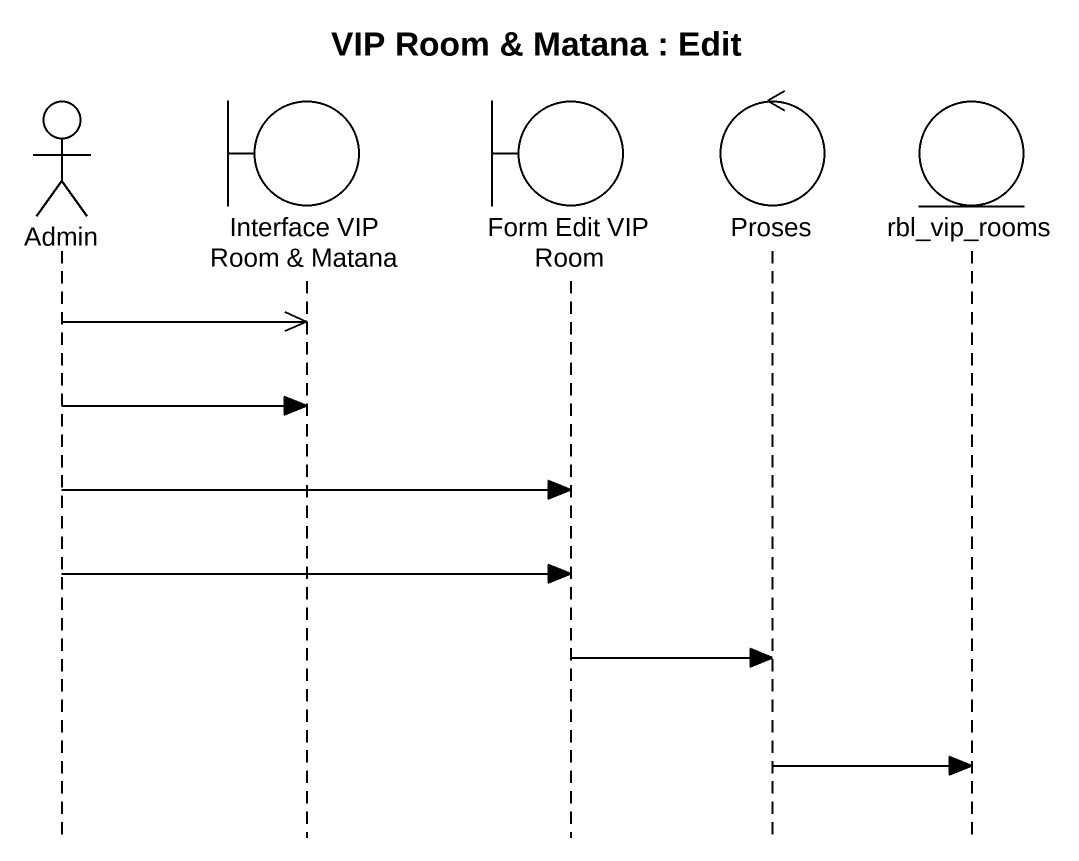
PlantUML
@startuml
title VIP Room & Matana : Edit
hide footbox
actor Admin
boundary "Interface VIP Room & Matana" as Interface_VIP_Room_Matana
boundary "Form Edit VIP Room" as Form_Edit_VIP_Room
control Proses
entity rbl_vip_rooms

Admin ->> Interface_VIP_Room_Matana
Admin -> Interface_VIP_Room_Matana
Admin -> Form_Edit_VIP_Room
Admin -> Form_Edit_VIP_Room
Form_Edit_VIP_Room -> Proses
Proses -> rbl_vip_rooms
@enduml
